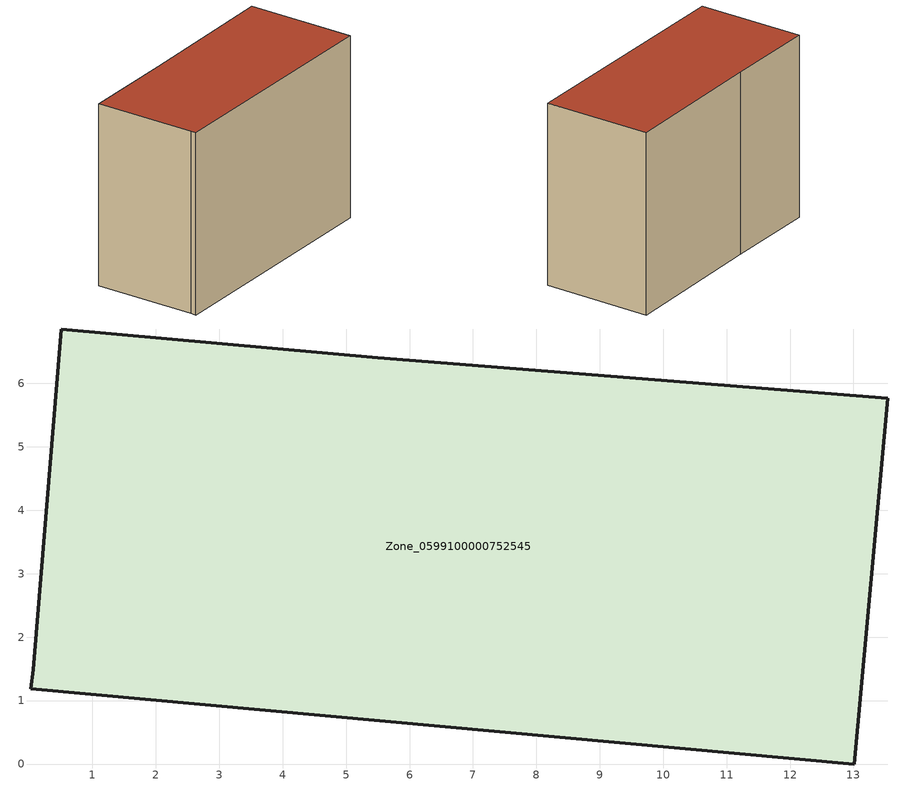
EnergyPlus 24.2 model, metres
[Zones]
Zone_0599100000752545
 floor ground (C_G): 0.03,1.19 0.06,1.49 0.51,6.86 5.5,6.41 13.54,5.77 13.01,0 z0
 wall outside (C_F): 5.5,6.41 0.51,6.86 0.06,1.49 0.03,1.19 13.01,0 13.54,5.77 5.5,6.41 z0:9.74
 roof outside (C_R): 0.06,1.49 0.03,1.19 13.01,0 13.54,5.77 5.5,6.41 0.51,6.86 z9.74
[BUILDING]
Pand.0599100000752545: North Axis=0; Terrain=City; Loads Convergence Tolerance Value=0.04; Temperature Convergence Tolerance Value=0.4; Solar Distribution=FullExterior; Maximum Number of Warmup Days=25; Minimum Number of Warmup Days=1
[Site:Location]
Rotterdam.The.Hague.AP_ZH_NLD Design_Conditions: Latitude=51.96; Longitude=4.45; Time Zone=1; Elevation=-4.5
[SITE:GROUNDTEMPERATURE:BUILDINGSURFACE]
18, 18, 18, 18, 18, 18, 18, 18, 18, 18, 18, 18
[MATERIAL] Thermal Absorptance=0.9; Solar Absorptance=0.7; Visible Absorptance=0.7
Name | Roughness | Thickness | Conductivity | Density | Specific Heat
G.TC.2006-2014 | MediumSmooth | 0.15 | 0.06 | 540 | 1210
F.TC.2006-2014 | Rough | 0.3 | 0.12 | 1920 | 840
R.TC.2006-2014 | MediumRough | 0.2 | 0.08 | 1500 | 1000
[CONSTRUCTION]
C_G: G.TC.2006-2014
C_F: F.TC.2006-2014
C_R: R.TC.2006-2014
[ZONE]
Zone_0599100000752545: Type=1; Multiplier=1; Ceiling Height=Autocalculate; Volume=Autocalculate; Floor Area=autocalculate; Part of Total Floor Area=Yes
[ZONEINFILTRATION:DESIGNFLOWRATE]
Infil_Zone_0599100000752545: Zone or ZoneList or Space or SpaceList=Zone_0599100000752545; Schedule=AlwaysOn; Design Flow Rate Calculation Method=Flow/Area; Flow Rate per Floor Area=0.0015; Constant Term Coefficient=1; Temperature Term Coefficient=0; Velocity Term Coefficient=0; Velocity Squared Term Coefficient=0
[HVACTEMPLATE:ZONE:IDEALLOADSAIRSYSTEM]
Zone_0599100000752545: Maximum Heating Supply Air Temperature=50; Minimum Cooling Supply Air Temperature=13; Maximum Heating Supply Air Humidity Ratio=0.0156; Minimum Cooling Supply Air Humidity Ratio=0.0077; Heating Limit=NoLimit; Cooling Limit=NoLimit; Dehumidification Control Type=ConstantSensibleHeatRatio; Cooling Sensible Heat Ratio=0.7; Dehumidification Setpoint=60; Humidification Control Type=None; Humidification Setpoint=30; Outdoor Air Method=None; Outdoor Air Flow Rate per Person=0.00944; Outdoor Air Flow Rate per Zone Floor Area=0; Outdoor Air Flow Rate per Zone=0; Demand Controlled Ventilation Type=None; Outdoor Air Economizer Type=NoEconomizer; Heat Recovery Type=None; Sensible Heat Recovery Effectiveness=0.7; Latent Heat Recovery Effectiveness=0.65
[ZONECONTROL:THERMOSTAT]
ThermostatControl_Zone_0599100000752545: Zone or ZoneList=Zone_0599100000752545; Control Type Schedule=DualSetpointControlType; Control 1=Thermostat_Zone_0599100000752545; Temperature Difference Between Cutout And Setpoint=0
[THERMOSTATSETPOINT:DUALSETPOINT]
Thermostat_Zone_0599100000752545: Heating Setpoint Temperature Schedule=HeatingSetpoint_Zone_0599100000752545; Cooling Setpoint Temperature Schedule=CoolingSetpoint_Zone_0599100000752545
[SCHEDULE:COMPACT]
HeatingSetpoint_Zone_0599100000752545: Through: 12/31, For: AllDays, Until: 24:00, 21
CoolingSetpoint_Zone_0599100000752545: Through: 12/31, For: AllDays, Until: 24:00, 24
DualSetpointControlType: Through: 12/31, For: AllDays, Until: 24:00, 4
AlwaysOn: Through: 12/31, For: AllDays, Until: 24:00, 1
